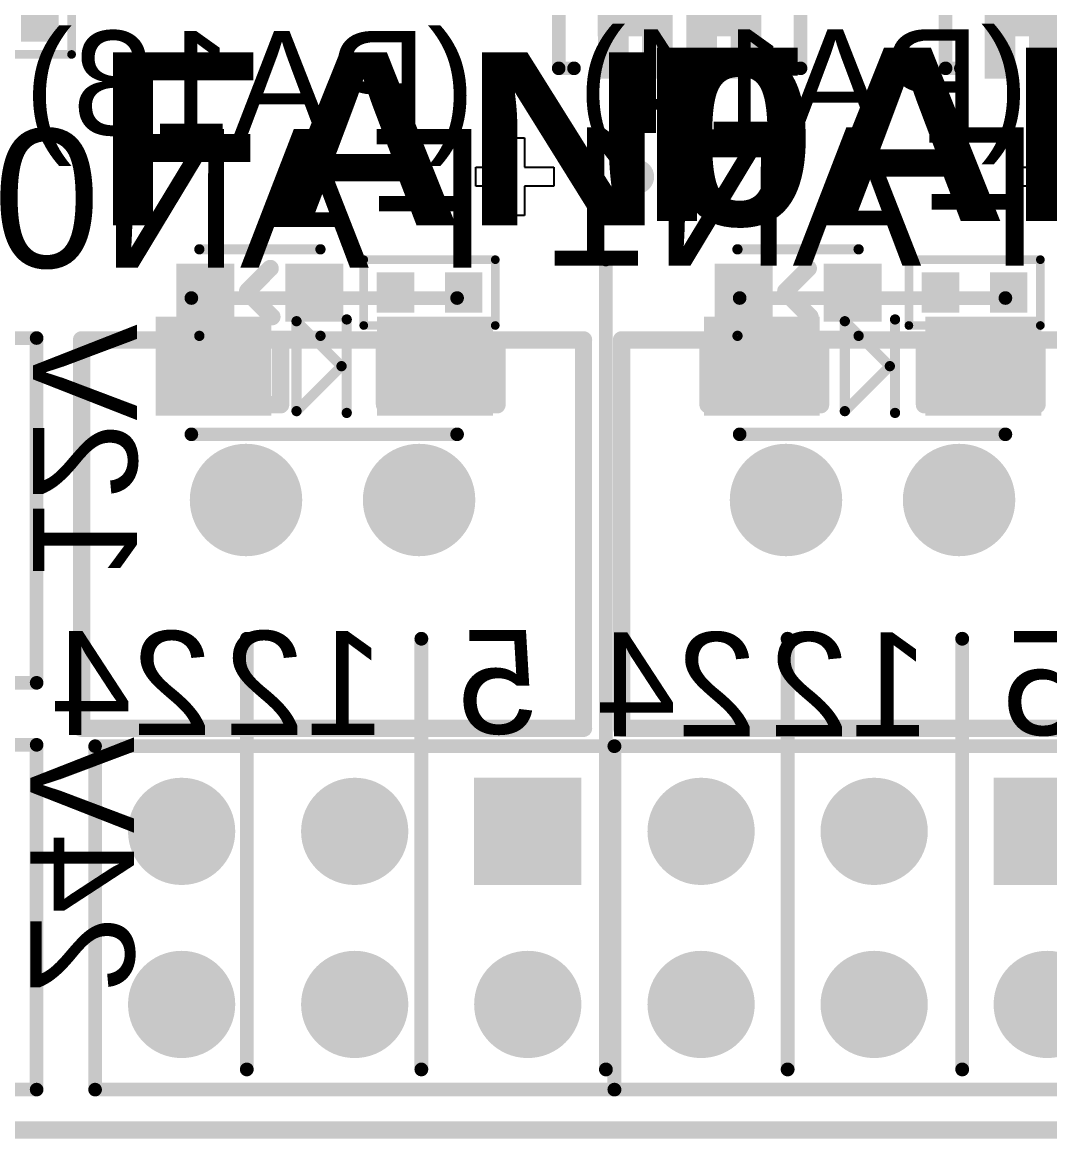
# Model space of a CAD drawing. Header units: millimetres. Extents: x -6 to 151, y -20 to 98.
# Drawn here: x 35.5 to 50.58, y -0.13 to 16.26 of the extents above; entities that cross this region are included whole.
import ezdxf

# ---------------------------------------------------------------- set-up
doc = ezdxf.new("R2010")
doc.units = ezdxf.units.MM
for name, color, linetype in [('BottomOverlay', 54, 'Continuous'), ('BottomPaste', 16, 'Continuous'), ('BottomSolder', 6, 'Continuous'), ('KeepOutLayer', 6, 'Continuous'), ('MultiLayer', 9, 'Continuous'), ('PadHoleLayer', 156, 'Continuous'), ('TopOverlay', 2, 'Continuous'), ('TopPaste', 8, 'Continuous'), ('TopSolder', 216, 'Continuous'), ('ViaHoleLayer', 16, 'Continuous')]:
    doc.layers.add(name, color=color, linetype=linetype)
doc.styles.add('Arial', font='arial.ttf', dxfattribs={"height": 0.2})
doc.styles.add('Arial Black', font='ariblk.ttf', dxfattribs={"height": 0.2})

# ---------------------------------------------------------------- blocks, each defined once
blk = doc.blocks.new('SOD123_B_2')
at = {"layer": 'BottomPaste'}
for points in [[(-0.8, 0.7), (-0.8, -0.7), (-2.45, -0.7), (-2.45, 0.7)], [(2.45, 0.7), (2.45, -0.7), (0.8, -0.7), (0.8, 0.7)]]:
    blk.add_hatch(color=16, dxfattribs=at).paths.add_polyline_path(points)
at = {"layer": 'BottomSolder'}
for points in [[(-0.775, 0.725), (-0.775, -0.725), (-2.475, -0.725), (-2.475, 0.725)], [(2.475, 0.725), (2.475, -0.725), (0.775, -0.725), (0.775, 0.725)]]:
    blk.add_hatch(color=6, dxfattribs=at).paths.add_polyline_path(points)
at = {"layer": 'BottomOverlay'}
for points, const_width in [([(1.95, 1), (-1.95, 1)], 0.2), ([(-0.33, 0.686), (-0.33, -0.686)], 0.15), ([(0.406, 0.66), (-0.254, 0)], 0.15), ([(0.406, 0.66), (0.406, -0.66)], 0.15), ([(0.406, -0.66), (-0.254, 0)], 0.15), ([(1.95, -1), (-1.95, -1)], 0.2)]:
    blk.add_lwpolyline(points, dxfattribs=dict(at, const_width=const_width))
for points, const_width in [([(-2, 1, 1), (-1.9, 1, 1)], 0.1), ([(1.9, 1, 1), (2, 1, 1)], 0.1), ([(-0.368, 0.686, 1), (-0.293, 0.686, 1)], 0.075), ([(0.369, 0.66, 1), (0.444, 0.66, 1)], 0.075), ([(0.369, 0.66, 1), (0.444, 0.66, 1)], 0.075), ([(-0.292, 0, 1), (-0.216, 0, 1)], 0.075), ([(-0.292, 0, 1), (-0.216, 0, 1)], 0.075), ([(-0.368, -0.686, 1), (-0.293, -0.686, 1)], 0.075), ([(0.369, -0.66, 1), (0.444, -0.66, 1)], 0.075), ([(0.369, -0.66, 1), (0.444, -0.66, 1)], 0.075), ([(-2, -1, 1), (-1.9, -1, 1)], 0.1), ([(1.9, -1, 1), (2, -1, 1)], 0.1)]:
    blk.add_lwpolyline(points, format="xyb", close=True, dxfattribs=dict(at, const_width=const_width))
blk = doc.blocks.new('SOD123_B_3')
at = {"layer": 'BottomPaste'}
for points in [[(-0.8, 0.7), (-0.8, -0.7), (-2.45, -0.7), (-2.45, 0.7)], [(2.45, 0.7), (2.45, -0.7), (0.8, -0.7), (0.8, 0.7)]]:
    blk.add_hatch(color=16, dxfattribs=at).paths.add_polyline_path(points)
at = {"layer": 'BottomSolder'}
for points in [[(-0.775, 0.725), (-0.775, -0.725), (-2.475, -0.725), (-2.475, 0.725)], [(2.475, 0.725), (2.475, -0.725), (0.775, -0.725), (0.775, 0.725)]]:
    blk.add_hatch(color=6, dxfattribs=at).paths.add_polyline_path(points)
at = {"layer": 'BottomOverlay'}
for points, const_width in [([(1.95, 1), (-1.95, 1)], 0.2), ([(-0.33, 0.686), (-0.33, -0.686)], 0.15), ([(0.406, 0.66), (-0.254, 0)], 0.15), ([(0.406, 0.66), (0.406, -0.66)], 0.15), ([(0.406, -0.66), (-0.254, 0)], 0.15), ([(1.95, -1), (-1.95, -1)], 0.2)]:
    blk.add_lwpolyline(points, dxfattribs=dict(at, const_width=const_width))
for points, const_width in [([(-2, 1, 1), (-1.9, 1, 1)], 0.1), ([(1.9, 1, 1), (2, 1, 1)], 0.1), ([(-0.368, 0.686, 1), (-0.293, 0.686, 1)], 0.075), ([(0.369, 0.66, 1), (0.444, 0.66, 1)], 0.075), ([(0.369, 0.66, 1), (0.444, 0.66, 1)], 0.075), ([(-0.292, 0, 1), (-0.216, 0, 1)], 0.075), ([(-0.292, 0, 1), (-0.216, 0, 1)], 0.075), ([(-0.368, -0.686, 1), (-0.293, -0.686, 1)], 0.075), ([(0.369, -0.66, 1), (0.444, -0.66, 1)], 0.075), ([(0.369, -0.66, 1), (0.444, -0.66, 1)], 0.075), ([(-2, -1, 1), (-1.9, -1, 1)], 0.1), ([(1.9, -1, 1), (2, -1, 1)], 0.1)]:
    blk.add_lwpolyline(points, format="xyb", close=True, dxfattribs=dict(at, const_width=const_width))
blk = doc.blocks.new('RES0402_70')
at = {"layer": 'TopPaste'}
for points in [[(-0.75, -0.27), (-0.75, 0.27), (-0.25, 0.27), (-0.25, -0.27)], [(0.25, -0.27), (0.25, 0.27), (0.75, 0.27), (0.75, -0.27)]]:
    blk.add_hatch(color=8, dxfattribs=at).paths.add_polyline_path(points)
at = {"layer": 'TopSolder'}
for points in [[(-0.775, -0.295), (-0.775, 0.295), (-0.225, 0.295), (-0.225, -0.295)], [(0.225, -0.295), (0.225, 0.295), (0.775, 0.295), (0.775, -0.295)]]:
    blk.add_hatch(color=216, dxfattribs=at).paths.add_polyline_path(points)
at = {"layer": 'TopOverlay', "const_width": 0.127}
for points in [[(-0.965, 0.483), (0.965, 0.483)], [(-0.965, -0.483), (-0.965, 0.483)], [(0.965, -0.483), (0.965, 0.483)], [(-0.965, -0.483), (0.965, -0.483)]]:
    blk.add_lwpolyline(points, dxfattribs=at)
at = {"layer": 'TopOverlay', "const_width": 0.0635}
for points in [[(-0.997, 0.483, 1), (-0.933, 0.483, 1)], [(-0.997, 0.483, 1), (-0.933, 0.483, 1)], [(0.933, 0.483, 1), (0.997, 0.483, 1)], [(0.933, 0.483, 1), (0.997, 0.483, 1)], [(-0.997, -0.483, 1), (-0.933, -0.483, 1)], [(-0.997, -0.483, 1), (-0.933, -0.483, 1)], [(0.933, -0.483, 1), (0.997, -0.483, 1)], [(0.933, -0.483, 1), (0.997, -0.483, 1)]]:
    blk.add_lwpolyline(points, format="xyb", close=True, dxfattribs=at)
blk = doc.blocks.new('RES0402_71')
at = {"layer": 'TopPaste'}
for points in [[(-0.75, -0.27), (-0.75, 0.27), (-0.25, 0.27), (-0.25, -0.27)], [(0.25, -0.27), (0.25, 0.27), (0.75, 0.27), (0.75, -0.27)]]:
    blk.add_hatch(color=8, dxfattribs=at).paths.add_polyline_path(points)
at = {"layer": 'TopSolder'}
for points in [[(-0.775, -0.295), (-0.775, 0.295), (-0.225, 0.295), (-0.225, -0.295)], [(0.225, -0.295), (0.225, 0.295), (0.775, 0.295), (0.775, -0.295)]]:
    blk.add_hatch(color=216, dxfattribs=at).paths.add_polyline_path(points)
at = {"layer": 'TopOverlay', "const_width": 0.127}
for points in [[(-0.965, 0.483), (0.965, 0.483)], [(-0.965, -0.483), (-0.965, 0.483)], [(0.965, -0.483), (0.965, 0.483)], [(-0.965, -0.483), (0.965, -0.483)]]:
    blk.add_lwpolyline(points, dxfattribs=at)
at = {"layer": 'TopOverlay', "const_width": 0.0635}
for points in [[(-0.997, 0.483, 1), (-0.933, 0.483, 1)], [(-0.997, 0.483, 1), (-0.933, 0.483, 1)], [(0.933, 0.483, 1), (0.997, 0.483, 1)], [(0.933, 0.483, 1), (0.997, 0.483, 1)], [(-0.997, -0.483, 1), (-0.933, -0.483, 1)], [(-0.997, -0.483, 1), (-0.933, -0.483, 1)], [(0.933, -0.483, 1), (0.997, -0.483, 1)], [(0.933, -0.483, 1), (0.997, -0.483, 1)]]:
    blk.add_lwpolyline(points, format="xyb", close=True, dxfattribs=at)
blk = doc.blocks.new('LED0603_73')
at = {"layer": 'TopPaste'}
for points in [[(0.4, 1.2), (0.4, 0.4), (-0.4, 0.4), (-0.4, 1.2)], [(-0.4, -1.2), (-0.4, -0.4), (0.4, -0.4), (0.4, -1.2)]]:
    blk.add_hatch(color=8, dxfattribs=at).paths.add_polyline_path(points)
at = {"layer": 'TopSolder'}
for points in [[(0.425, 1.225), (0.425, 0.375), (-0.425, 0.375), (-0.425, 1.225)], [(-0.425, -1.225), (-0.425, -0.375), (0.425, -0.375), (0.425, -1.225)]]:
    blk.add_hatch(color=216, dxfattribs=at).paths.add_polyline_path(points)
at = {"layer": 'TopOverlay'}
for points, const_width in [([(-0.635, 0.889), (-0.635, -0.889)], 0.15), ([(0.635, 0.889), (0.635, -0.889)], 0.15), ([(0.004, 0.182), (-0.356, -0.178)], 0.25), ([(0.021, 0.182), (0.356, -0.152)], 0.25)]:
    blk.add_lwpolyline(points, dxfattribs=dict(at, const_width=const_width))
for points, const_width in [([(-0.673, 0.889, 1), (-0.597, 0.889, 1)], 0.075), ([(0.597, 0.889, 1), (0.673, 0.889, 1)], 0.075), ([(-0.058, 0.182, 1), (0.067, 0.182, 1)], 0.125), ([(-0.041, 0.182, 1), (0.084, 0.182, 1)], 0.125), ([(-0.418, -0.178, 1), (-0.293, -0.178, 1)], 0.125), ([(0.293, -0.152, 1), (0.418, -0.152, 1)], 0.125), ([(-0.673, -0.889, 1), (-0.597, -0.889, 1)], 0.075), ([(0.597, -0.889, 1), (0.673, -0.889, 1)], 0.075)]:
    blk.add_lwpolyline(points, format="xyb", close=True, dxfattribs=dict(at, const_width=const_width))
blk = doc.blocks.new('LED0603_74')
at = {"layer": 'TopPaste'}
for points in [[(0.4, 1.2), (0.4, 0.4), (-0.4, 0.4), (-0.4, 1.2)], [(-0.4, -1.2), (-0.4, -0.4), (0.4, -0.4), (0.4, -1.2)]]:
    blk.add_hatch(color=8, dxfattribs=at).paths.add_polyline_path(points)
at = {"layer": 'TopSolder'}
for points in [[(0.425, 1.225), (0.425, 0.375), (-0.425, 0.375), (-0.425, 1.225)], [(-0.425, -1.225), (-0.425, -0.375), (0.425, -0.375), (0.425, -1.225)]]:
    blk.add_hatch(color=216, dxfattribs=at).paths.add_polyline_path(points)
at = {"layer": 'TopOverlay'}
for points, const_width in [([(-0.635, 0.889), (-0.635, -0.889)], 0.15), ([(0.635, 0.889), (0.635, -0.889)], 0.15), ([(0.004, 0.182), (-0.356, -0.178)], 0.25), ([(0.021, 0.182), (0.356, -0.152)], 0.25)]:
    blk.add_lwpolyline(points, dxfattribs=dict(at, const_width=const_width))
for points, const_width in [([(-0.673, 0.889, 1), (-0.597, 0.889, 1)], 0.075), ([(0.597, 0.889, 1), (0.673, 0.889, 1)], 0.075), ([(-0.058, 0.182, 1), (0.067, 0.182, 1)], 0.125), ([(-0.041, 0.182, 1), (0.084, 0.182, 1)], 0.125), ([(-0.418, -0.178, 1), (-0.293, -0.178, 1)], 0.125), ([(0.293, -0.152, 1), (0.418, -0.152, 1)], 0.125), ([(-0.673, -0.889, 1), (-0.597, -0.889, 1)], 0.075), ([(0.597, -0.889, 1), (0.673, -0.889, 1)], 0.075)]:
    blk.add_lwpolyline(points, format="xyb", close=True, dxfattribs=dict(at, const_width=const_width))
blk = doc.blocks.new('RES0402_102')
at = {"layer": 'TopPaste'}
for points in [[(-0.75, -0.27), (-0.75, 0.27), (-0.25, 0.27), (-0.25, -0.27)], [(0.25, -0.27), (0.25, 0.27), (0.75, 0.27), (0.75, -0.27)]]:
    blk.add_hatch(color=8, dxfattribs=at).paths.add_polyline_path(points)
at = {"layer": 'TopSolder'}
for points in [[(-0.775, -0.295), (-0.775, 0.295), (-0.225, 0.295), (-0.225, -0.295)], [(0.225, -0.295), (0.225, 0.295), (0.775, 0.295), (0.775, -0.295)]]:
    blk.add_hatch(color=216, dxfattribs=at).paths.add_polyline_path(points)
at = {"layer": 'TopOverlay', "const_width": 0.127}
for points in [[(-0.965, -0.483), (-0.965, 0.483)], [(0.965, 0.483), (-0.965, 0.483)], [(0.965, -0.483), (0.965, 0.483)], [(0.965, -0.483), (-0.965, -0.483)]]:
    blk.add_lwpolyline(points, dxfattribs=at)
at = {"layer": 'TopOverlay', "const_width": 0.0635}
for points in [[(-0.997, 0.483, 1), (-0.933, 0.483, 1)], [(-0.997, 0.483, 1), (-0.933, 0.483, 1)], [(0.933, 0.483, 1), (0.997, 0.483, 1)], [(0.933, 0.483, 1), (0.997, 0.483, 1)], [(-0.997, -0.483, 1), (-0.933, -0.483, 1)], [(-0.997, -0.483, 1), (-0.933, -0.483, 1)], [(0.933, -0.483, 1), (0.997, -0.483, 1)], [(0.933, -0.483, 1), (0.997, -0.483, 1)]]:
    blk.add_lwpolyline(points, format="xyb", close=True, dxfattribs=at)
blk = doc.blocks.new('H______2X2_196')
at = {"layer": 'BottomSolder'}
h = blk.add_hatch(color=6, dxfattribs=at)
edge = h.paths.add_edge_path()
edge.add_arc((0, 2.54), 0.85, 0, 360)
h = blk.add_hatch(color=6, dxfattribs=at)
edge = h.paths.add_edge_path()
edge.add_arc((2.54, 2.54), 0.85, 0, 360)
h = blk.add_hatch(color=6, dxfattribs=at)
edge = h.paths.add_edge_path()
edge.add_arc((0, 0), 0.85, 0, 360)
h = blk.add_hatch(color=6, dxfattribs=at)
edge = h.paths.add_edge_path()
edge.add_arc((2.54, 0), 0.85, 0, 360)
at = {"layer": 'MultiLayer'}
h = blk.add_hatch(color=9, dxfattribs=at)
edge = h.paths.add_edge_path()
edge.add_arc((0, 2.54), 0.825, 0, 360)
h = blk.add_hatch(color=9, dxfattribs=at)
edge = h.paths.add_edge_path()
edge.add_arc((2.54, 2.54), 0.825, 0, 360)
h = blk.add_hatch(color=9, dxfattribs=at)
edge = h.paths.add_edge_path()
edge.add_arc((0, 0), 0.825, 0, 360)
h = blk.add_hatch(color=9, dxfattribs=at)
edge = h.paths.add_edge_path()
edge.add_arc((2.54, 0), 0.825, 0, 360)
at = {"layer": 'PadHoleLayer'}
h = blk.add_hatch(color=156, dxfattribs=at)
edge = h.paths.add_edge_path()
edge.add_arc((0, 2.54), 0.51, 0, 360)
h = blk.add_hatch(color=156, dxfattribs=at)
edge = h.paths.add_edge_path()
edge.add_arc((2.54, 2.54), 0.51, 0, 360)
h = blk.add_hatch(color=156, dxfattribs=at)
edge = h.paths.add_edge_path()
edge.add_arc((0, 0), 0.51, 0, 360)
h = blk.add_hatch(color=156, dxfattribs=at)
edge = h.paths.add_edge_path()
edge.add_arc((2.54, 0), 0.51, 0, 360)
at = {"layer": 'TopSolder'}
h = blk.add_hatch(color=216, dxfattribs=at)
edge = h.paths.add_edge_path()
edge.add_arc((0, 2.54), 0.85, 0, 360)
h = blk.add_hatch(color=216, dxfattribs=at)
edge = h.paths.add_edge_path()
edge.add_arc((2.54, 2.54), 0.85, 0, 360)
h = blk.add_hatch(color=216, dxfattribs=at)
edge = h.paths.add_edge_path()
edge.add_arc((0, 0), 0.85, 0, 360)
h = blk.add_hatch(color=216, dxfattribs=at)
edge = h.paths.add_edge_path()
edge.add_arc((2.54, 0), 0.85, 0, 360)
at = {"layer": 'TopOverlay', "const_width": 0.2}
for points in [[(-1.27, -1.25), (-1.27, 3.79)], [(3.79, 3.79), (-1.27, 3.79)], [(3.79, -1.25), (3.79, 3.79)], [(3.79, -1.25), (-1.27, -1.25)]]:
    blk.add_lwpolyline(points, dxfattribs=at)
at = {"layer": 'TopOverlay', "const_width": 0.1}
for points in [[(-1.32, 3.79, 1), (-1.22, 3.79, 1)], [(-1.32, 3.79, 1), (-1.22, 3.79, 1)], [(3.74, 3.79, 1), (3.84, 3.79, 1)], [(3.74, 3.79, 1), (3.84, 3.79, 1)], [(-1.32, -1.25, 1), (-1.22, -1.25, 1)], [(-1.32, -1.25, 1), (-1.22, -1.25, 1)], [(3.74, -1.25, 1), (3.84, -1.25, 1)], [(3.74, -1.25, 1), (3.84, -1.25, 1)]]:
    blk.add_lwpolyline(points, format="xyb", close=True, dxfattribs=at)
blk = doc.blocks.new('H______2X3_B_203')
at = {"layer": 'BottomSolder'}
h = blk.add_hatch(color=6, dxfattribs=at)
edge = h.paths.add_edge_path()
edge.add_arc((0, 2.54), 0.787, 0, 360)
h = blk.add_hatch(color=6, dxfattribs=at)
edge = h.paths.add_edge_path()
edge.add_arc((2.54, 2.54), 0.787, 0, 360)
h = blk.add_hatch(color=6, dxfattribs=at)
edge = h.paths.add_edge_path()
edge.add_arc((5.08, 2.54), 0.787, 0, 360)
blk.add_hatch(color=6, dxfattribs=at).paths.add_polyline_path([(-0.787, 0.787), (0.787, 0.787), (0.787, -0.787), (-0.787, -0.787)])
h = blk.add_hatch(color=6, dxfattribs=at)
edge = h.paths.add_edge_path()
edge.add_arc((2.54, 0), 0.787, 0, 360)
h = blk.add_hatch(color=6, dxfattribs=at)
edge = h.paths.add_edge_path()
edge.add_arc((5.08, 0), 0.787, 0, 360)
at = {"layer": 'MultiLayer'}
h = blk.add_hatch(color=9, dxfattribs=at)
edge = h.paths.add_edge_path()
edge.add_arc((0, 2.54), 0.762, 0, 360)
h = blk.add_hatch(color=9, dxfattribs=at)
edge = h.paths.add_edge_path()
edge.add_arc((2.54, 2.54), 0.762, 0, 360)
h = blk.add_hatch(color=9, dxfattribs=at)
edge = h.paths.add_edge_path()
edge.add_arc((5.08, 2.54), 0.762, 0, 360)
blk.add_hatch(color=9, dxfattribs=at).paths.add_polyline_path([(-0.762, 0.762), (0.762, 0.762), (0.762, -0.762), (-0.762, -0.762)])
h = blk.add_hatch(color=9, dxfattribs=at)
edge = h.paths.add_edge_path()
edge.add_arc((2.54, 0), 0.762, 0, 360)
h = blk.add_hatch(color=9, dxfattribs=at)
edge = h.paths.add_edge_path()
edge.add_arc((5.08, 0), 0.762, 0, 360)
at = {"layer": 'PadHoleLayer'}
h = blk.add_hatch(color=156, dxfattribs=at)
edge = h.paths.add_edge_path()
edge.add_arc((0, 2.54), 0.45, 0, 360)
h = blk.add_hatch(color=156, dxfattribs=at)
edge = h.paths.add_edge_path()
edge.add_arc((2.54, 2.54), 0.45, 0, 360)
h = blk.add_hatch(color=156, dxfattribs=at)
edge = h.paths.add_edge_path()
edge.add_arc((5.08, 2.54), 0.45, 0, 360)
h = blk.add_hatch(color=156, dxfattribs=at)
edge = h.paths.add_edge_path()
edge.add_arc((0, 0), 0.45, 0, 360)
h = blk.add_hatch(color=156, dxfattribs=at)
edge = h.paths.add_edge_path()
edge.add_arc((2.54, 0), 0.45, 0, 360)
h = blk.add_hatch(color=156, dxfattribs=at)
edge = h.paths.add_edge_path()
edge.add_arc((5.08, 0), 0.45, 0, 360)
at = {"layer": 'TopSolder'}
h = blk.add_hatch(color=216, dxfattribs=at)
edge = h.paths.add_edge_path()
edge.add_arc((0, 2.54), 0.787, 0, 360)
h = blk.add_hatch(color=216, dxfattribs=at)
edge = h.paths.add_edge_path()
edge.add_arc((2.54, 2.54), 0.787, 0, 360)
h = blk.add_hatch(color=216, dxfattribs=at)
edge = h.paths.add_edge_path()
edge.add_arc((5.08, 2.54), 0.787, 0, 360)
blk.add_hatch(color=216, dxfattribs=at).paths.add_polyline_path([(-0.787, 0.787), (0.787, 0.787), (0.787, -0.787), (-0.787, -0.787)])
h = blk.add_hatch(color=216, dxfattribs=at)
edge = h.paths.add_edge_path()
edge.add_arc((2.54, 0), 0.787, 0, 360)
h = blk.add_hatch(color=216, dxfattribs=at)
edge = h.paths.add_edge_path()
edge.add_arc((5.08, 0), 0.787, 0, 360)
at = {"layer": 'TopOverlay', "const_width": 0.2}
for points in [[(-1.27, 3.79), (-1.27, -1.25)], [(6.35, 3.79), (-1.27, 3.79)], [(6.35, 3.79), (6.35, -1.25)], [(6.35, -1.25), (-1.27, -1.25)]]:
    blk.add_lwpolyline(points, dxfattribs=at)
at = {"layer": 'TopOverlay', "const_width": 0.1}
for points in [[(-1.32, 3.79, 1), (-1.22, 3.79, 1)], [(-1.32, 3.79, 1), (-1.22, 3.79, 1)], [(6.3, 3.79, 1), (6.4, 3.79, 1)], [(6.3, 3.79, 1), (6.4, 3.79, 1)], [(-1.32, -1.25, 1), (-1.22, -1.25, 1)], [(-1.32, -1.25, 1), (-1.22, -1.25, 1)], [(6.3, -1.25, 1), (6.4, -1.25, 1)], [(6.3, -1.25, 1), (6.4, -1.25, 1)]]:
    blk.add_lwpolyline(points, format="xyb", close=True, dxfattribs=at)
blk = doc.blocks.new('H______2X3_B_204')
at = {"layer": 'BottomSolder'}
h = blk.add_hatch(color=6, dxfattribs=at)
edge = h.paths.add_edge_path()
edge.add_arc((0, 2.54), 0.787, 0, 360)
h = blk.add_hatch(color=6, dxfattribs=at)
edge = h.paths.add_edge_path()
edge.add_arc((2.54, 2.54), 0.787, 0, 360)
h = blk.add_hatch(color=6, dxfattribs=at)
edge = h.paths.add_edge_path()
edge.add_arc((5.08, 2.54), 0.787, 0, 360)
blk.add_hatch(color=6, dxfattribs=at).paths.add_polyline_path([(-0.787, 0.787), (0.787, 0.787), (0.787, -0.787), (-0.787, -0.787)])
h = blk.add_hatch(color=6, dxfattribs=at)
edge = h.paths.add_edge_path()
edge.add_arc((2.54, 0), 0.787, 0, 360)
h = blk.add_hatch(color=6, dxfattribs=at)
edge = h.paths.add_edge_path()
edge.add_arc((5.08, 0), 0.787, 0, 360)
at = {"layer": 'MultiLayer'}
h = blk.add_hatch(color=9, dxfattribs=at)
edge = h.paths.add_edge_path()
edge.add_arc((0, 2.54), 0.762, 0, 360)
h = blk.add_hatch(color=9, dxfattribs=at)
edge = h.paths.add_edge_path()
edge.add_arc((2.54, 2.54), 0.762, 0, 360)
h = blk.add_hatch(color=9, dxfattribs=at)
edge = h.paths.add_edge_path()
edge.add_arc((5.08, 2.54), 0.762, 0, 360)
blk.add_hatch(color=9, dxfattribs=at).paths.add_polyline_path([(-0.762, 0.762), (0.762, 0.762), (0.762, -0.762), (-0.762, -0.762)])
h = blk.add_hatch(color=9, dxfattribs=at)
edge = h.paths.add_edge_path()
edge.add_arc((2.54, 0), 0.762, 0, 360)
h = blk.add_hatch(color=9, dxfattribs=at)
edge = h.paths.add_edge_path()
edge.add_arc((5.08, 0), 0.762, 0, 360)
at = {"layer": 'PadHoleLayer'}
h = blk.add_hatch(color=156, dxfattribs=at)
edge = h.paths.add_edge_path()
edge.add_arc((0, 2.54), 0.45, 0, 360)
h = blk.add_hatch(color=156, dxfattribs=at)
edge = h.paths.add_edge_path()
edge.add_arc((2.54, 2.54), 0.45, 0, 360)
h = blk.add_hatch(color=156, dxfattribs=at)
edge = h.paths.add_edge_path()
edge.add_arc((5.08, 2.54), 0.45, 0, 360)
h = blk.add_hatch(color=156, dxfattribs=at)
edge = h.paths.add_edge_path()
edge.add_arc((0, 0), 0.45, 0, 360)
h = blk.add_hatch(color=156, dxfattribs=at)
edge = h.paths.add_edge_path()
edge.add_arc((2.54, 0), 0.45, 0, 360)
h = blk.add_hatch(color=156, dxfattribs=at)
edge = h.paths.add_edge_path()
edge.add_arc((5.08, 0), 0.45, 0, 360)
at = {"layer": 'TopSolder'}
h = blk.add_hatch(color=216, dxfattribs=at)
edge = h.paths.add_edge_path()
edge.add_arc((0, 2.54), 0.787, 0, 360)
h = blk.add_hatch(color=216, dxfattribs=at)
edge = h.paths.add_edge_path()
edge.add_arc((2.54, 2.54), 0.787, 0, 360)
h = blk.add_hatch(color=216, dxfattribs=at)
edge = h.paths.add_edge_path()
edge.add_arc((5.08, 2.54), 0.787, 0, 360)
blk.add_hatch(color=216, dxfattribs=at).paths.add_polyline_path([(-0.787, 0.787), (0.787, 0.787), (0.787, -0.787), (-0.787, -0.787)])
h = blk.add_hatch(color=216, dxfattribs=at)
edge = h.paths.add_edge_path()
edge.add_arc((2.54, 0), 0.787, 0, 360)
h = blk.add_hatch(color=216, dxfattribs=at)
edge = h.paths.add_edge_path()
edge.add_arc((5.08, 0), 0.787, 0, 360)
at = {"layer": 'TopOverlay', "const_width": 0.2}
for points in [[(6.35, 3.79), (-1.27, 3.79)], [(-1.27, 3.79), (-1.27, -1.25)], [(6.35, 3.79), (6.35, -1.25)], [(6.35, -1.25), (-1.27, -1.25)]]:
    blk.add_lwpolyline(points, dxfattribs=at)
at = {"layer": 'TopOverlay', "const_width": 0.1}
for points in [[(-1.32, 3.79, 1), (-1.22, 3.79, 1)], [(-1.32, 3.79, 1), (-1.22, 3.79, 1)], [(6.3, 3.79, 1), (6.4, 3.79, 1)], [(6.3, 3.79, 1), (6.4, 3.79, 1)], [(-1.32, -1.25, 1), (-1.22, -1.25, 1)], [(-1.32, -1.25, 1), (-1.22, -1.25, 1)], [(6.3, -1.25, 1), (6.4, -1.25, 1)], [(6.3, -1.25, 1), (6.4, -1.25, 1)]]:
    blk.add_lwpolyline(points, format="xyb", close=True, dxfattribs=at)
blk = doc.blocks.new('H______2X2_213')
at = {"layer": 'BottomSolder'}
h = blk.add_hatch(color=6, dxfattribs=at)
edge = h.paths.add_edge_path()
edge.add_arc((0, 2.54), 0.85, 0, 360)
h = blk.add_hatch(color=6, dxfattribs=at)
edge = h.paths.add_edge_path()
edge.add_arc((2.54, 2.54), 0.85, 0, 360)
h = blk.add_hatch(color=6, dxfattribs=at)
edge = h.paths.add_edge_path()
edge.add_arc((0, 0), 0.85, 0, 360)
h = blk.add_hatch(color=6, dxfattribs=at)
edge = h.paths.add_edge_path()
edge.add_arc((2.54, 0), 0.85, 0, 360)
at = {"layer": 'MultiLayer'}
h = blk.add_hatch(color=9, dxfattribs=at)
edge = h.paths.add_edge_path()
edge.add_arc((0, 2.54), 0.825, 0, 360)
h = blk.add_hatch(color=9, dxfattribs=at)
edge = h.paths.add_edge_path()
edge.add_arc((2.54, 2.54), 0.825, 0, 360)
h = blk.add_hatch(color=9, dxfattribs=at)
edge = h.paths.add_edge_path()
edge.add_arc((0, 0), 0.825, 0, 360)
h = blk.add_hatch(color=9, dxfattribs=at)
edge = h.paths.add_edge_path()
edge.add_arc((2.54, 0), 0.825, 0, 360)
at = {"layer": 'PadHoleLayer'}
h = blk.add_hatch(color=156, dxfattribs=at)
edge = h.paths.add_edge_path()
edge.add_arc((0, 2.54), 0.51, 0, 360)
h = blk.add_hatch(color=156, dxfattribs=at)
edge = h.paths.add_edge_path()
edge.add_arc((2.54, 2.54), 0.51, 0, 360)
h = blk.add_hatch(color=156, dxfattribs=at)
edge = h.paths.add_edge_path()
edge.add_arc((0, 0), 0.51, 0, 360)
h = blk.add_hatch(color=156, dxfattribs=at)
edge = h.paths.add_edge_path()
edge.add_arc((2.54, 0), 0.51, 0, 360)
at = {"layer": 'TopSolder'}
h = blk.add_hatch(color=216, dxfattribs=at)
edge = h.paths.add_edge_path()
edge.add_arc((0, 2.54), 0.85, 0, 360)
h = blk.add_hatch(color=216, dxfattribs=at)
edge = h.paths.add_edge_path()
edge.add_arc((2.54, 2.54), 0.85, 0, 360)
h = blk.add_hatch(color=216, dxfattribs=at)
edge = h.paths.add_edge_path()
edge.add_arc((0, 0), 0.85, 0, 360)
h = blk.add_hatch(color=216, dxfattribs=at)
edge = h.paths.add_edge_path()
edge.add_arc((2.54, 0), 0.85, 0, 360)
at = {"layer": 'TopOverlay', "const_width": 0.2}
for points in [[(3.79, 3.79), (-1.27, 3.79)], [(-1.27, -1.25), (-1.27, 3.79)], [(3.79, -1.25), (3.79, 3.79)], [(3.79, -1.25), (-1.27, -1.25)]]:
    blk.add_lwpolyline(points, dxfattribs=at)
at = {"layer": 'TopOverlay', "const_width": 0.1}
for points in [[(-1.32, 3.79, 1), (-1.22, 3.79, 1)], [(-1.32, 3.79, 1), (-1.22, 3.79, 1)], [(3.74, 3.79, 1), (3.84, 3.79, 1)], [(3.74, 3.79, 1), (3.84, 3.79, 1)], [(-1.32, -1.25, 1), (-1.22, -1.25, 1)], [(-1.32, -1.25, 1), (-1.22, -1.25, 1)], [(3.74, -1.25, 1), (3.84, -1.25, 1)], [(3.74, -1.25, 1), (3.84, -1.25, 1)]]:
    blk.add_lwpolyline(points, format="xyb", close=True, dxfattribs=at)
blk = doc.blocks.new('XH2_54_2P_L_231')
at = {"layer": 'BottomSolder'}
h = blk.add_hatch(color=6, dxfattribs=at)
edge = h.paths.add_edge_path()
edge.add_arc((-1.27, 0), 0.825, 0, 360)
h = blk.add_hatch(color=6, dxfattribs=at)
edge = h.paths.add_edge_path()
edge.add_arc((1.27, 0), 0.825, 0, 360)
at = {"layer": 'MultiLayer'}
h = blk.add_hatch(color=9, dxfattribs=at)
edge = h.paths.add_edge_path()
edge.add_arc((-1.27, 0), 0.8, 0, 360)
h = blk.add_hatch(color=9, dxfattribs=at)
edge = h.paths.add_edge_path()
edge.add_arc((1.27, 0), 0.8, 0, 360)
at = {"layer": 'PadHoleLayer'}
h = blk.add_hatch(color=156, dxfattribs=at)
edge = h.paths.add_edge_path()
edge.add_arc((-1.27, 0), 0.508, 0, 360)
h = blk.add_hatch(color=156, dxfattribs=at)
edge = h.paths.add_edge_path()
edge.add_arc((1.27, 0), 0.508, 0, 360)
at = {"layer": 'TopSolder'}
h = blk.add_hatch(color=216, dxfattribs=at)
edge = h.paths.add_edge_path()
edge.add_arc((-1.27, 0), 0.825, 0, 360)
h = blk.add_hatch(color=216, dxfattribs=at)
edge = h.paths.add_edge_path()
edge.add_arc((1.27, 0), 0.825, 0, 360)
at = {"layer": 'TopOverlay', "const_width": 0.254}
for points in [[(-3.683, 2.35), (3.683, 2.35)], [(-3.683, -3.35), (-3.683, 2.35)], [(-2.413, 1.397), (-2.413, 2.35)], [(-0.762, 1.397), (-0.762, 2.35)], [(0.762, 1.397), (0.762, 2.35)], [(2.413, 1.397), (2.413, 2.35)], [(3.683, -3.35), (3.683, 2.35)], [(-2.413, 1.397), (-0.762, 1.397)], [(0.762, 1.397), (2.413, 1.397)], [(-3.683, -3.35), (-0.953, -3.35)], [(-3.25, -3.35), (3.683, -3.35)]]:
    blk.add_lwpolyline(points, dxfattribs=at)
at = {"layer": 'TopOverlay', "const_width": 0.127}
for points in [[(-3.747, 2.35, 1), (-3.619, 2.35, 1)], [(-3.747, 2.35, 1), (-3.619, 2.35, 1)], [(-2.477, 2.35, 1), (-2.349, 2.35, 1)], [(-0.826, 2.35, 1), (-0.699, 2.35, 1)], [(0.699, 2.35, 1), (0.826, 2.35, 1)], [(2.349, 2.35, 1), (2.477, 2.35, 1)], [(3.619, 2.35, 1), (3.747, 2.35, 1)], [(3.619, 2.35, 1), (3.747, 2.35, 1)], [(-2.477, 1.397, 1), (-2.349, 1.397, 1)], [(-2.477, 1.397, 1), (-2.349, 1.397, 1)], [(-0.826, 1.397, 1), (-0.699, 1.397, 1)], [(-0.826, 1.397, 1), (-0.699, 1.397, 1)], [(0.699, 1.397, 1), (0.826, 1.397, 1)], [(0.699, 1.397, 1), (0.826, 1.397, 1)], [(2.349, 1.397, 1), (2.477, 1.397, 1)], [(2.349, 1.397, 1), (2.477, 1.397, 1)], [(-3.747, -3.35, 1), (-3.619, -3.35, 1)], [(-3.747, -3.35, 1), (-3.619, -3.35, 1)], [(-3.314, -3.35, 1), (-3.187, -3.35, 1)], [(-1.016, -3.35, 1), (-0.889, -3.35, 1)], [(3.619, -3.35, 1), (3.747, -3.35, 1)], [(3.619, -3.35, 1), (3.747, -3.35, 1)]]:
    blk.add_lwpolyline(points, format="xyb", close=True, dxfattribs=at)
blk = doc.blocks.new('DFN3X3_8L_DUAL_280')
at = {"layer": 'TopPaste'}
for points in [[(-1.175, 1.825), (-0.775, 1.825), (-0.775, 1.025), (-1.175, 1.025)], [(-0.525, 1.825), (-0.125, 1.825), (-0.125, 1.025), (-0.525, 1.025)], [(0.125, 1.825), (0.525, 1.825), (0.525, 1.025), (0.125, 1.025)], [(0.775, 1.825), (1.175, 1.825), (1.175, 1.025), (0.775, 1.025)], [(-0.125, -0.494), (-1.175, -0.494), (-1.175, 1.206), (-0.125, 1.206)], [(1.175, -0.494), (0.125, -0.494), (0.125, 1.206), (1.175, 1.206)], [(-1.746, -0.21), (-1.746, 0.19), (-0.946, 0.19), (-0.946, -0.21)], [(1.721, 0.2), (1.721, -0.2), (0.921, -0.2), (0.921, 0.2)], [(-1.175, -1), (-0.775, -1), (-0.775, -1.8), (-1.175, -1.8)], [(-0.525, -1), (-0.125, -1), (-0.125, -1.8), (-0.525, -1.8)], [(0.125, -1), (0.525, -1), (0.525, -1.8), (0.125, -1.8)], [(0.775, -1), (1.175, -1), (1.175, -1.8), (0.775, -1.8)]]:
    blk.add_hatch(color=8, dxfattribs=at).paths.add_polyline_path(points)
at = {"layer": 'TopSolder'}
for points in [[(-1.2, 1.85), (-0.75, 1.85), (-0.75, 1), (-1.2, 1)], [(-0.55, 1.85), (-0.1, 1.85), (-0.1, 1), (-0.55, 1)], [(0.1, 1.85), (0.55, 1.85), (0.55, 1), (0.1, 1)], [(0.75, 1.85), (1.2, 1.85), (1.2, 1), (0.75, 1)], [(-0.099, -0.52), (-1.2, -0.52), (-1.2, 1.231), (-0.099, 1.231)], [(1.201, -0.52), (0.1, -0.52), (0.1, 1.231), (1.201, 1.231)], [(-1.772, -0.235), (-1.772, 0.216), (-0.921, 0.216), (-0.921, -0.235)], [(1.746, 0.225), (1.746, -0.225), (0.895, -0.225), (0.895, 0.225)], [(-1.2, -0.975), (-0.75, -0.975), (-0.75, -1.825), (-1.2, -1.825)], [(-0.55, -0.975), (-0.1, -0.975), (-0.1, -1.825), (-0.55, -1.825)], [(0.1, -0.975), (0.55, -0.975), (0.55, -1.825), (0.1, -1.825)], [(0.75, -0.975), (1.2, -0.975), (1.2, -1.825), (0.75, -1.825)]]:
    blk.add_hatch(color=216, dxfattribs=at).paths.add_polyline_path(points)
at = {"layer": 'TopOverlay', "const_width": 0.2}
for points in [[(-1.55, 1.7), (-1.775, 1.7)], [(-1.775, 1.7), (-1.775, -0.318)], [(1.775, 1.7), (1.55, 1.7)], [(1.775, 1.7), (1.775, -0.318)], [(-1.775, -0.25), (-1.775, -1.7)], [(1.775, -0.25), (1.775, -1.7)], [(-1.55, -1.7), (-1.775, -1.7)], [(1.775, -1.7), (1.55, -1.7)]]:
    blk.add_lwpolyline(points, dxfattribs=at)
at = {"layer": 'TopOverlay'}
for points, const_width in [([(-1.825, 1.7, 1), (-1.725, 1.7, 1)], 0.1), ([(-1.825, 1.7, 1), (-1.725, 1.7, 1)], 0.1), ([(-1.6, 1.7, 1), (-1.5, 1.7, 1)], 0.1), ([(1.5, 1.7, 1), (1.6, 1.7, 1)], 0.1), ([(1.725, 1.7, 1), (1.825, 1.7, 1)], 0.1), ([(1.725, 1.7, 1), (1.825, 1.7, 1)], 0.1), ([(-1.825, -0.25, 1), (-1.725, -0.25, 1)], 0.1), ([(1.725, -0.25, 1), (1.825, -0.25, 1)], 0.1), ([(-1.825, -0.318, 1), (-1.725, -0.318, 1)], 0.1), ([(1.725, -0.318, 1), (1.825, -0.318, 1)], 0.1), ([(-1.825, -1.7, 1), (-1.725, -1.7, 1)], 0.1), ([(-1.825, -1.7, 1), (-1.725, -1.7, 1)], 0.1), ([(-1.6, -1.7, 1), (-1.5, -1.7, 1)], 0.1), ([(1.5, -1.7, 1), (1.6, -1.7, 1)], 0.1), ([(1.725, -1.7, 1), (1.825, -1.7, 1)], 0.1), ([(1.725, -1.7, 1), (1.825, -1.7, 1)], 0.1), ([(-0.861, -2.449, 1), (-1.111, -2.449, 1)], 0.25), ([(-1.174, -2.449, 1), (-1.049, -2.449, 1)], 0.125), ([(-0.923, -2.449, 1), (-0.798, -2.449, 1)], 0.125)]:
    blk.add_lwpolyline(points, format="xyb", close=True, dxfattribs=dict(at, const_width=const_width))
blk = doc.blocks.new('DFN3X3_8L_DUAL_281')
at = {"layer": 'TopPaste'}
for points in [[(-1.175, 1.825), (-0.775, 1.825), (-0.775, 1.025), (-1.175, 1.025)], [(-0.525, 1.825), (-0.125, 1.825), (-0.125, 1.025), (-0.525, 1.025)], [(0.125, 1.825), (0.525, 1.825), (0.525, 1.025), (0.125, 1.025)], [(0.775, 1.825), (1.175, 1.825), (1.175, 1.025), (0.775, 1.025)], [(-0.125, -0.494), (-1.175, -0.494), (-1.175, 1.206), (-0.125, 1.206)], [(1.175, -0.494), (0.125, -0.494), (0.125, 1.206), (1.175, 1.206)], [(-1.746, -0.21), (-1.746, 0.19), (-0.946, 0.19), (-0.946, -0.21)], [(1.721, 0.2), (1.721, -0.2), (0.921, -0.2), (0.921, 0.2)], [(-1.175, -1), (-0.775, -1), (-0.775, -1.8), (-1.175, -1.8)], [(-0.525, -1), (-0.125, -1), (-0.125, -1.8), (-0.525, -1.8)], [(0.125, -1), (0.525, -1), (0.525, -1.8), (0.125, -1.8)], [(0.775, -1), (1.175, -1), (1.175, -1.8), (0.775, -1.8)]]:
    blk.add_hatch(color=8, dxfattribs=at).paths.add_polyline_path(points)
at = {"layer": 'TopSolder'}
for points in [[(-1.2, 1.85), (-0.75, 1.85), (-0.75, 1), (-1.2, 1)], [(-0.55, 1.85), (-0.1, 1.85), (-0.1, 1), (-0.55, 1)], [(0.1, 1.85), (0.55, 1.85), (0.55, 1), (0.1, 1)], [(0.75, 1.85), (1.2, 1.85), (1.2, 1), (0.75, 1)], [(-0.099, -0.52), (-1.2, -0.52), (-1.2, 1.231), (-0.099, 1.231)], [(1.201, -0.52), (0.1, -0.52), (0.1, 1.231), (1.201, 1.231)], [(-1.772, -0.235), (-1.772, 0.216), (-0.921, 0.216), (-0.921, -0.235)], [(1.746, 0.225), (1.746, -0.225), (0.895, -0.225), (0.895, 0.225)], [(-1.2, -0.975), (-0.75, -0.975), (-0.75, -1.825), (-1.2, -1.825)], [(-0.55, -0.975), (-0.1, -0.975), (-0.1, -1.825), (-0.55, -1.825)], [(0.1, -0.975), (0.55, -0.975), (0.55, -1.825), (0.1, -1.825)], [(0.75, -0.975), (1.2, -0.975), (1.2, -1.825), (0.75, -1.825)]]:
    blk.add_hatch(color=216, dxfattribs=at).paths.add_polyline_path(points)
at = {"layer": 'TopOverlay', "const_width": 0.2}
for points in [[(-1.55, 1.7), (-1.775, 1.7)], [(-1.775, 1.7), (-1.775, -0.318)], [(1.775, 1.7), (1.55, 1.7)], [(1.775, 1.7), (1.775, -0.318)], [(-1.775, -0.25), (-1.775, -1.7)], [(1.775, -0.25), (1.775, -1.7)], [(-1.55, -1.7), (-1.775, -1.7)], [(1.775, -1.7), (1.55, -1.7)]]:
    blk.add_lwpolyline(points, dxfattribs=at)
at = {"layer": 'TopOverlay'}
for points, const_width in [([(-1.825, 1.7, 1), (-1.725, 1.7, 1)], 0.1), ([(-1.825, 1.7, 1), (-1.725, 1.7, 1)], 0.1), ([(-1.6, 1.7, 1), (-1.5, 1.7, 1)], 0.1), ([(1.5, 1.7, 1), (1.6, 1.7, 1)], 0.1), ([(1.725, 1.7, 1), (1.825, 1.7, 1)], 0.1), ([(1.725, 1.7, 1), (1.825, 1.7, 1)], 0.1), ([(-1.825, -0.25, 1), (-1.725, -0.25, 1)], 0.1), ([(1.725, -0.25, 1), (1.825, -0.25, 1)], 0.1), ([(-1.825, -0.318, 1), (-1.725, -0.318, 1)], 0.1), ([(1.725, -0.318, 1), (1.825, -0.318, 1)], 0.1), ([(-1.825, -1.7, 1), (-1.725, -1.7, 1)], 0.1), ([(-1.825, -1.7, 1), (-1.725, -1.7, 1)], 0.1), ([(-1.6, -1.7, 1), (-1.5, -1.7, 1)], 0.1), ([(1.5, -1.7, 1), (1.6, -1.7, 1)], 0.1), ([(1.725, -1.7, 1), (1.825, -1.7, 1)], 0.1), ([(1.725, -1.7, 1), (1.825, -1.7, 1)], 0.1), ([(-0.861, -2.449, 1), (-1.111, -2.449, 1)], 0.25), ([(-1.174, -2.449, 1), (-1.049, -2.449, 1)], 0.125), ([(-0.923, -2.449, 1), (-0.798, -2.449, 1)], 0.125)]:
    blk.add_lwpolyline(points, format="xyb", close=True, dxfattribs=dict(at, const_width=const_width))
blk = doc.blocks.new('XH2_54_2P_L_289')
at = {"layer": 'BottomSolder'}
h = blk.add_hatch(color=6, dxfattribs=at)
edge = h.paths.add_edge_path()
edge.add_arc((-1.27, 0), 0.825, 0, 360)
h = blk.add_hatch(color=6, dxfattribs=at)
edge = h.paths.add_edge_path()
edge.add_arc((1.27, 0), 0.825, 0, 360)
at = {"layer": 'MultiLayer'}
h = blk.add_hatch(color=9, dxfattribs=at)
edge = h.paths.add_edge_path()
edge.add_arc((-1.27, 0), 0.8, 0, 360)
h = blk.add_hatch(color=9, dxfattribs=at)
edge = h.paths.add_edge_path()
edge.add_arc((1.27, 0), 0.8, 0, 360)
at = {"layer": 'PadHoleLayer'}
h = blk.add_hatch(color=156, dxfattribs=at)
edge = h.paths.add_edge_path()
edge.add_arc((-1.27, 0), 0.508, 0, 360)
h = blk.add_hatch(color=156, dxfattribs=at)
edge = h.paths.add_edge_path()
edge.add_arc((1.27, 0), 0.508, 0, 360)
at = {"layer": 'TopSolder'}
h = blk.add_hatch(color=216, dxfattribs=at)
edge = h.paths.add_edge_path()
edge.add_arc((-1.27, 0), 0.825, 0, 360)
h = blk.add_hatch(color=216, dxfattribs=at)
edge = h.paths.add_edge_path()
edge.add_arc((1.27, 0), 0.825, 0, 360)
at = {"layer": 'TopOverlay', "const_width": 0.254}
for points in [[(-3.683, -3.35), (-3.683, 2.35)], [(-3.683, 2.35), (3.683, 2.35)], [(-2.413, 1.397), (-2.413, 2.35)], [(-0.762, 1.397), (-0.762, 2.35)], [(0.762, 1.397), (0.762, 2.35)], [(2.413, 1.397), (2.413, 2.35)], [(3.683, -3.35), (3.683, 2.35)], [(-2.413, 1.397), (-0.762, 1.397)], [(0.762, 1.397), (2.413, 1.397)], [(-3.683, -3.35), (-0.953, -3.35)], [(-3.25, -3.35), (3.683, -3.35)]]:
    blk.add_lwpolyline(points, dxfattribs=at)
at = {"layer": 'TopOverlay', "const_width": 0.127}
for points in [[(-3.747, 2.35, 1), (-3.619, 2.35, 1)], [(-3.747, 2.35, 1), (-3.619, 2.35, 1)], [(-2.477, 2.35, 1), (-2.349, 2.35, 1)], [(-0.826, 2.35, 1), (-0.699, 2.35, 1)], [(0.699, 2.35, 1), (0.826, 2.35, 1)], [(2.349, 2.35, 1), (2.477, 2.35, 1)], [(3.619, 2.35, 1), (3.747, 2.35, 1)], [(3.619, 2.35, 1), (3.747, 2.35, 1)], [(-2.477, 1.397, 1), (-2.349, 1.397, 1)], [(-2.477, 1.397, 1), (-2.349, 1.397, 1)], [(-0.826, 1.397, 1), (-0.699, 1.397, 1)], [(-0.826, 1.397, 1), (-0.699, 1.397, 1)], [(0.699, 1.397, 1), (0.826, 1.397, 1)], [(0.699, 1.397, 1), (0.826, 1.397, 1)], [(2.349, 1.397, 1), (2.477, 1.397, 1)], [(2.349, 1.397, 1), (2.477, 1.397, 1)], [(-3.747, -3.35, 1), (-3.619, -3.35, 1)], [(-3.747, -3.35, 1), (-3.619, -3.35, 1)], [(-3.314, -3.35, 1), (-3.187, -3.35, 1)], [(-1.016, -3.35, 1), (-0.889, -3.35, 1)], [(3.619, -3.35, 1), (3.747, -3.35, 1)], [(3.619, -3.35, 1), (3.747, -3.35, 1)]]:
    blk.add_lwpolyline(points, format="xyb", close=True, dxfattribs=at)

msp = doc.modelspace()

# ---------------------------------------------------------------- hatches: boundary and pattern name
at = {"layer": 'ViaHoleLayer'}
h = msp.add_hatch(color=16, dxfattribs=at)
edge = h.paths.add_edge_path()
edge.add_arc((44.522, 13.99), 0.254, 0, 360)

# ---------------------------------------------------------------- linework, layer by layer
at = {"layer": 'BottomOverlay', "const_width": 0.203}
for points in [[(44.068, 0.889), (44.068, 12.777)], [(38.798, 0.889), (38.798, 7.21)], [(41.359, 0.889), (41.359, 7.21)], [(46.735, 0.889), (46.735, 7.21)], [(49.297, 0.889), (49.297, 7.21)]]:
    msp.add_lwpolyline(points, dxfattribs=at)
at = {"layer": 'BottomOverlay', "const_width": 0.101}
for points in [[(44.017, 12.777, 1), (44.119, 12.777, 1)], [(38.747, 7.21, 1), (38.848, 7.21, 1)], [(41.309, 7.21, 1), (41.41, 7.21, 1)], [(46.684, 7.21, 1), (46.786, 7.21, 1)], [(49.246, 7.21, 1), (49.348, 7.21, 1)], [(38.747, 0.889, 1), (38.848, 0.889, 1)], [(41.309, 0.889, 1), (41.41, 0.889, 1)], [(44.017, 0.889, 1), (44.119, 0.889, 1)], [(46.684, 0.889, 1), (46.786, 0.889, 1)], [(49.246, 0.889, 1), (49.348, 0.889, 1)]]:
    msp.add_lwpolyline(points, format="xyb", close=True, dxfattribs=at)
at = {"layer": 'KeepOutLayer', "const_width": 0.254}
msp.add_lwpolyline([(0, 0), (90.78, 0)], dxfattribs=at)
at = {"layer": 'TopOverlay'}
for p, q in [((42.592, 14.13), (42.592, 14.562)), ((42.592, 14.562), (42.871, 14.562)), ((42.871, 14.562), (42.871, 14.13)), ((42.16, 13.851), (42.16, 14.13)), ((42.16, 14.13), (42.592, 14.13)), ((42.871, 14.13), (43.303, 14.13)), ((43.303, 14.13), (43.303, 13.851)), ((50.174, 13.851), (50.174, 14.13)), ((50.174, 14.13), (50.606, 14.13)), ((42.592, 13.851), (42.16, 13.851)), ((42.592, 13.419), (42.592, 13.851)), ((43.303, 13.851), (42.871, 13.851)), ((42.871, 13.851), (42.871, 13.419)), ((50.606, 13.851), (50.174, 13.851)), ((42.871, 13.419), (42.592, 13.419))]:
    msp.add_line(p, q, dxfattribs=at)

# ---------------------------------------------------------------- block references
for name, p, rotation in [('DFN3X3_8L_DUAL_280', (45.15, 17.281), 180), ('DFN3X3_8L_DUAL_281', (50.828, 17.281), 180), ('RES0402_102', (35.261, 16.268), 180), ('LED0603_74', (38.99, 12.29), 90), ('LED0603_73', (46.888, 12.29), 90), ('SOD123_B_3', (39.934, 11.21), 180), ('SOD123_B_2', (47.981, 11.21), 180), ('H______2X2_196', (31.923, 10.353), 270), ('H______2X2_213', (31.923, 4.383), 270), ('H______2X3_B_204', (42.921, 4.383), 180), ('H______2X3_B_203', (50.545, 4.383), 180)]:
    msp.add_blockref(name, p, dxfattribs=dict(rotation=rotation))
for name, p in [('RES0402_71', (41.479, 12.29)), ('RES0402_70', (49.479, 12.29)), ('XH2_54_2P_L_231', (40.056, 9.246)), ('XH2_54_2P_L_289', (47.981, 9.246))]:
    msp.add_blockref(name, p)

# ---------------------------------------------------------------- texts
at = {"layer": 'BottomOverlay', "style": 'Arial', "text_generation_flag": 2}
for s, height, rotation, p in [('(PA14)', 1.524, 360, (50.277, 14.631)), ('(PA13)', 1.524, 360, (42.154, 14.606)), ('FAN0', 2.032, 360, (42.325, 12.658)), ('FAN1', 2.032, 360, (50.434, 12.684)), ('12V', 1.524, 270, (35.662, 8.041)), ('24', 1.524, 360, (38.29, 5.798)), ('12', 1.524, 360, (40.83, 5.798)), ('5', 1.524, 360, (43.071, 5.816)), ('24', 1.524, 360, (46.285, 5.779)), ('12', 1.524, 360, (48.825, 5.779)), ('5', 1.524, 360, (51.066, 5.798)), ('24V', 1.524, 270, (35.619, 1.985))]:
    msp.add_text(s, height=height, rotation=rotation, dxfattribs=at).set_placement(p)
at = {"layer": 'TopOverlay', "style": 'Arial Black'}
for s, p in [('FAN0', (36.562, 13.275)), ('FAN1', (44.548, 13.343))]:
    msp.add_text(s, height=2.54, rotation=360, dxfattribs=at).set_placement(p)

doc.saveas('drawing.dxf')
